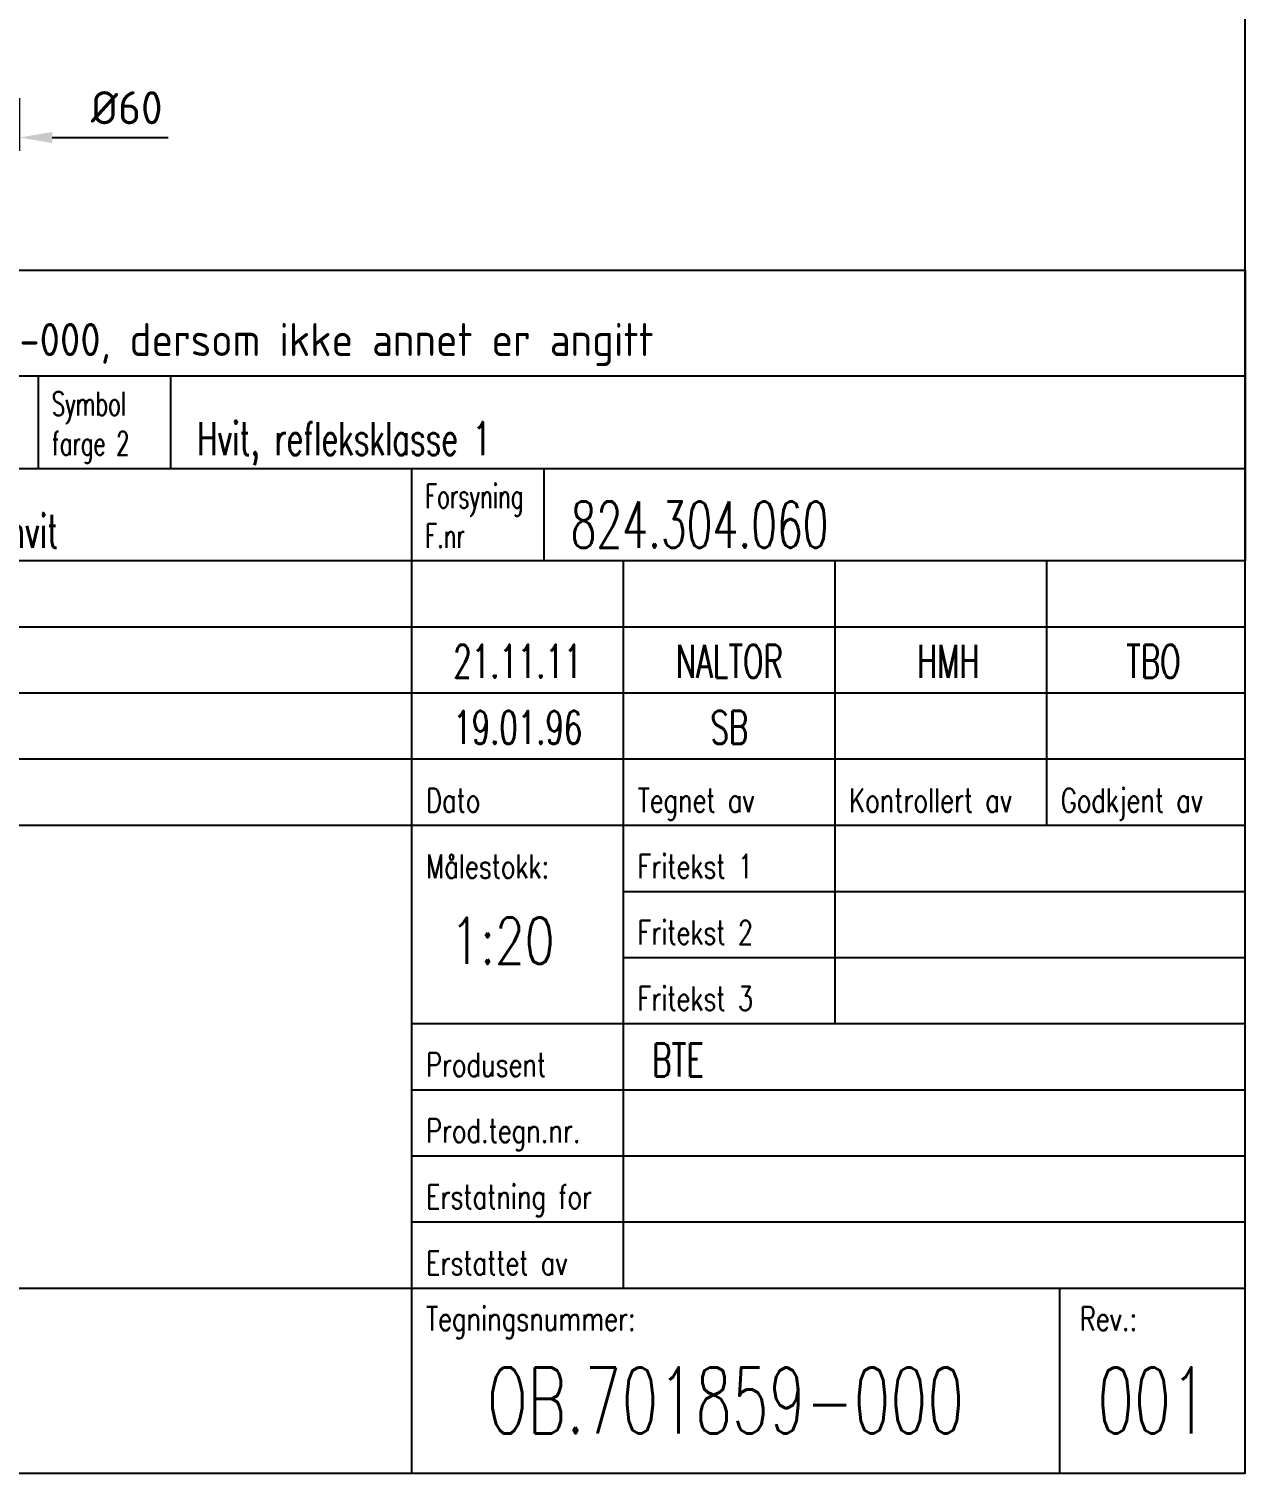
# Model space of a CAD drawing. Header units: millimetres. Extents: x 0 to 3600, y 0 to 5540.
# Drawn here: x 1761 to 3600, y 0 to 2185 of the extents above; entities that cross this region are included whole.
import ezdxf
from ezdxf.enums import TextEntityAlignment as Align

# ---------------------------------------------------------------- set-up
doc = ezdxf.new("R2010")
doc.units = ezdxf.units.MM
for name, color, linetype in [('DIM-ISO_1-10', 4, 'Continuous'), ('RAMME', 7, 'Continuous'), ('TITT-018', 4, 'Continuous'), ('TITT-050', 5, 'Continuous'), ('TITT-TEKST18', 4, 'Continuous'), ('TITT-TEKST25', 2, 'Continuous'), ('TITT-TEKST35', 7, 'Continuous'), ('TITT-TEKST50', 5, 'Continuous')]:
    doc.layers.add(name, color=color, linetype=linetype)
doc.styles.add('ISO', font='isocp2.shx')
doc.styles.add('ISO25', font='ISO3098.shx')
doc.styles.add('TITTEL', font='romans.shx', dxfattribs={"width": 0.65})
doc.dimstyles.new('DIM-ISO_1-20', dxfattribs={"dimscale": 20, "dimtxt": 2.5, "dimasz": 2.5, "dimexe": 1, "dimexo": 2, "dimgap": 1, "dimtad": 1, "dimdec": 0, "dimdsep": 46, "dimtxsty": 'ISO25', "dimcen": 0, "dimclrd": 256, "dimclre": 256, "dimclrt": 2, "dimadec": 0, "dimazin": 0, "dimtp": 0.1, "dimtm": 0.1, "dimtfac": 0.71, "dimtdec": 0, "dimtmove": 0, "dimatfit": 3, "dimfxl": 1, "dimtzin": 0, "dimarcsym": 0})

# ---------------------------------------------------------------- blocks, each defined once
blk = doc.blocks.new('Revisjonslinje V00')
at = {"layer": 'TITT-018'}
blk.add_line((170, 5), (0, 5), dxfattribs=at)
at = {"layer": 'TITT-050'}
for p, q in [((0, 0), (0, 5)), ((8, 0), (8, 5)), ((107, 0), (107, 5)), ((123, 0), (123, 5)), ((139, 0), (139, 5)), ((155, 0), (155, 5))]:
    blk.add_line(p, q, dxfattribs=at)
at = {"layer": 'TITT-TEKST25', "style": 'TITTEL', "width": 0.65}
for tag, p in [('2A', (4, 1.16)), ('2C', (115, 1.16)), ('2D', (131, 1.16)), ('2E', (147, 1.16)), ('2F', (162.5, 1.16))]:
    blk.add_attdef(tag, text='', height=2.5, dxfattribs=at).set_placement(p, align=Align.CENTER)
blk.add_attdef('2B', (9.06, 1.16), '', height=2.5, dxfattribs=at)
blk = doc.blocks.new('TITF_JBV00')
at = {"layer": 'TITT-018'}
for p, q in [((0, 59), (-170, 59)), ((0, 54), (-170, 54)), ((-47, 44), (0, 44)), ((-47, 39), (0, 39)), ((-47, 34), (0, 34)), ((-63, 29), (0, 29)), ((-63, 24), (0, 24)), ((-63, 19), (0, 19))]:
    blk.add_line(p, q, dxfattribs=at)
at = {"layer": 'TITT-050'}
for p, q in [((-63, 0), (-63, 59)), ((-47, 14), (-47, 59)), ((-31, 34), (-31, 59)), ((-15, 49), (-15, 59)), ((0, 49), (-170, 49)), ((-63, 34), (0, 34)), ((-170, 14), (0, 14)), ((-14, 0), (-14, 14))]:
    blk.add_line(p, q, dxfattribs=at)
at = {"layer": 'TITT-TEKST18', "style": 'TITTEL', "width": 0.75}
for s, p in [('Dato', (-61.94, 50)), ('Tegnet av', (-45.94, 50)), ('Kontrollert av', (-29.94, 50)), ('Godkjent av', (-13.94, 50)), ('Målestokk:', (-61.94, 45)), ('Fritekst 1', (-45.94, 45)), ('Fritekst 2', (-45.94, 40)), ('Fritekst 3', (-45.94, 35)), ('Produsent', (-61.94, 30)), ('Prod.tegn.nr.', (-61.94, 25)), ('Erstatning for', (-61.94, 20)), ('Erstattet av', (-61.94, 15)), ('Tegningsnummer:', (-61.94, 10.78)), ('Rev.:', (-12.5, 10.78))]:
    blk.add_text(s, height=1.8, dxfattribs=at).set_placement(p)
at = {"layer": 'TITT-TEKST25', "style": 'TITTEL', "width": 0.65}
for tag, p in [('2A', (-166, 55.16)), ('2C', (-55, 55.16)), ('2D', (-39, 55.16)), ('2E', (-23, 55.16)), ('2F', (-7.5, 55.16))]:
    blk.add_attdef(tag, text='', height=2.5, dxfattribs=at).set_placement(p, align=Align.CENTER)
for tag, p in [('2B', (-160.94, 55.16)), ('3B', (-29.94, 45)), ('3C', (-29.94, 40)), ('3D', (-29.94, 35)), ('3E', (-45.94, 30)), ('3F', (-45.94, 25)), ('3G', (-45.94, 20)), ('3H', (-45.94, 15))]:
    blk.add_attdef(tag, p, '', height=2.5, dxfattribs=at)
at = {"layer": 'TITT-TEKST35', "style": 'TITTEL', "width": 0.75}
for tag, p in [('1A', (-165.44, 39.48)), ('1B', (-165.44, 33.47)), ('1C', (-165.44, 27.02)), ('1D', (-165.44, 20.19))]:
    blk.add_attdef(tag, p, '', height=3.5, dxfattribs=at)
blk.add_attdef('3A', text='', height=3.5, dxfattribs=at).set_placement((-56.16, 38.53), align=Align.CENTER)
at = {"layer": 'TITT-TEKST50', "style": 'TITTEL', "width": 0.65}
blk.add_attdef('4A', (-57.32, 3), '', height=5, dxfattribs=at)
blk.add_attdef('4B', text='', height=5, dxfattribs=at).set_placement((-7, 3), align=Align.CENTER)
blk = doc.blocks.new('Merknadsfelt')
at = {"layer": 'TITT-018'}
for p, q in [((0, 14), (170, 14)), ((10, 7), (10, 14)), ((29, 7), (29, 14)), ((0, 7), (107, 7)), ((10, 0), (10, 7)), ((117, 0), (117, 7))]:
    blk.add_line(p, q, dxfattribs=at)
at = {"layer": 'TITT-TEKST50'}
for p, q in [((19, 7), (19, 14)), ((107, 7), (170, 7))]:
    blk.add_line(p, q, dxfattribs=at)
blk.add_lwpolyline([(0, 22), (170, 22), (170, 0), (0, 0)], close=True, dxfattribs=at)
blk.add_lwpolyline([(107, 0), (107, 7)], dxfattribs=at)
at = {"layer": 'TITT-018', "style": 'ISO25'}
blk.add_text('MERKNADER: ', height=1.8, dxfattribs=at).set_placement((1, 19))
at = {"layer": 'TITT-TEKST18', "style": 'TITTEL', "width": 0.65}
for tag, p in [('REFLEKS', (1, 11)), ('FARGE', (20, 11)), ('KLASSE', (1, 8)), ('FORSIDE', (20, 8)), ('TYKKELSE', (1, 4)), ('FORSYNING', (108, 4)), ('MATERIALE', (1, 1)), ('F.NR', (108, 1))]:
    blk.add_attdef(tag, p, '', height=1.8, dxfattribs=at)
at = {"layer": 'TITT-TEKST25', "style": 'ISO'}
blk.add_text('Utføres i henhold til teknisk spesifikasjon: OB.800044-000, dersom ikke annet er angitt ', height=2.5, dxfattribs=at).set_placement((1, 15.5))
at = {"layer": 'TITT-TEKST25', "style": 'TITTEL', "width": 0.65}
for tag, p in [('KLASSE', (12, 8)), ('FORSIDE', (31, 8)), ('MATERIALE', (12, 1))]:
    blk.add_attdef(tag, p, '', height=2.5, dxfattribs=at)
at = {"layer": 'TITT-TEKST35', "style": 'TITTEL', "width": 0.65}
blk.add_attdef('F.NUMMER', (119, 1), '', height=3.5, dxfattribs=at)
blk = doc.blocks.new('Fri-merknad')
at = {"layer": 'TITT-018'}
blk.add_line((10, 0), (10, 7), dxfattribs=at)
at = {"layer": 'TITT-TEKST50'}
blk.add_lwpolyline([(0, 0), (0, 7)], dxfattribs=at)
at = {"layer": 'TITT-TEKST18', "style": 'TITTEL', "width": 0.65}
for tag, p in [('OVER', (1, 4)), ('NEDE', (1, 1))]:
    blk.add_attdef(tag, p, '', height=1.8, dxfattribs=at)
at = {"layer": 'TITT-TEKST25', "style": 'TITTEL', "width": 0.65}
blk.add_attdef('MERKNAD', (12, 1), '', height=2.5, dxfattribs=at)
blk = doc.blocks.new('*D9')
at = {"layer": 'Defpoints', "color": 0, "transparency": 16777216}
for p in [(1686.1, 2120), (1746.1, 2120), (1746.1, 2020.7)]:
    blk.add_point(p, dxfattribs=at)
at = {"layer": 'DIM-ISO_1-10', "lineweight": -2, "transparency": 16777216}
for p, q in [((1686.1, 2080), (1686.1, 2000.7)), ((1746.1, 2080), (1746.1, 2000.7)), ((1636.1, 2020.7), (1586.1, 2020.7)), ((1686.1, 2020.7), (1746.1, 2020.7)), ((1796.1, 2020.7), (1971.1, 2020.7))]:
    blk.add_line(p, q, dxfattribs=at)
at = {"layer": 'DIM-ISO_1-10', "transparency": 16777216}
for points in [[(1636.1, 2029), (1636.1, 2012.3), (1686.1, 2020.7)], [(1796.1, 2029), (1796.1, 2012.3), (1746.1, 2020.7)]]:
    blk.add_solid(points, dxfattribs=at)
at = {"layer": 'DIM-ISO_1-10', "color": 2, "transparency": 16777216, "insert": (1908.6, 2065.7), "char_height": 50, "attachment_point": 5, "style": 'ISO25'}
blk.add_mtext('%%C60', dxfattribs=at)

msp = doc.modelspace()

# ---------------------------------------------------------------- linework, layer by layer
at = {"layer": 'RAMME'}
msp.add_lwpolyline([(0, 0), (3600, 0), (3600, 5540), (0, 5540)], close=True, dxfattribs=at)

# ---------------------------------------------------------------- block references
ref = msp.add_blockref('Merknadsfelt', (200, 1380), dxfattribs=dict(at, xscale=20, yscale=20, zscale=20))
ref.add_attrib('KLASSE', '1', (440, 1540), dxfattribs={"layer": 'TITT-TEKST25', "height": 50, "style": 'TITTEL', "width": 0.65})
ref.add_attrib('FORSIDE', 'Sort, ikke lysreflekterende', (820, 1540), dxfattribs={"layer": 'TITT-TEKST25', "height": 50, "style": 'TITTEL', "width": 0.65})
ref.add_attrib('MATERIALE', 'Rør %%C60 mm x 5 mm, L=(Varierer). GRP, gjennomfarget hvit', (440, 1400), dxfattribs={"layer": 'TITT-TEKST25', "height": 50, "style": 'TITTEL', "width": 0.65})
ref.add_attrib('KLASSE', 'klasse', (220, 1540), dxfattribs={"layer": 'TITT-TEKST18', "height": 36, "style": 'TITTEL', "width": 0.65})
ref.add_attrib('REFLEKS', 'Refleks', (220, 1600), dxfattribs={"layer": 'TITT-TEKST18', "height": 36, "style": 'TITTEL', "width": 0.65})
ref.add_attrib('FORSIDE', 'farge 1', (600, 1540), dxfattribs={"layer": 'TITT-TEKST18', "height": 36, "style": 'TITTEL', "width": 0.65})
ref.add_attrib('FARGE', 'Symbol', (600, 1600), dxfattribs={"layer": 'TITT-TEKST18', "height": 36, "style": 'TITTEL', "width": 0.65})
ref.add_attrib('TYKKELSE', 'Dim.', (220, 1460), dxfattribs={"layer": 'TITT-TEKST18', "height": 36, "style": 'TITTEL', "width": 0.65})
ref.add_attrib('MATERIALE', 'materiale', (220, 1400), dxfattribs={"layer": 'TITT-TEKST18', "height": 36, "style": 'TITTEL', "width": 0.65})
ref.add_attrib('FORSYNING', 'Forsyning', (2360, 1460), dxfattribs={"layer": 'TITT-TEKST18', "height": 36, "style": 'TITTEL', "width": 0.65})
ref.add_attrib('F.NR', 'F.nr', (2360, 1400), dxfattribs={"layer": 'TITT-TEKST18', "height": 36, "style": 'TITTEL', "width": 0.65})
ref.add_attrib('F.NUMMER', '824.304.060', (2580, 1400), dxfattribs={"layer": 'TITT-TEKST35', "height": 70, "style": 'TITTEL', "width": 0.65})
at = {"layer": 'RAMME', "xscale": 20, "yscale": 20, "zscale": 20}
msp.add_blockref('Fri-merknad', (1775.3, 1520), dxfattribs=at).add_auto_attribs({'OVER': 'Symbol', 'NEDE': 'farge 2', 'MERKNAD': 'Hvit, refleksklasse 1'})
at = {"layer": 'RAMME', "ltscale": 5, "xscale": 20, "yscale": 20, "zscale": 20}
msp.add_blockref('Revisjonslinje V00', (200, 1280), dxfattribs=at)
msp.add_blockref('Revisjonslinje V00', (200, 1180), dxfattribs=at).add_auto_attribs({'2A': '001', '2B': 'Oppdatert tegning og nytt merknadsfelt', '2C': '21.11.11', '2D': 'NALTOR', '2E': ' HMH', '2F': ' TBO'})
at = {"layer": 'RAMME', "ltscale": 5}
ref = msp.add_blockref('TITF_JBV00', (3600, 0), dxfattribs=dict(at, xscale=20, yscale=20, zscale=20))
ref.add_attrib('2C', '19.01.96', dxfattribs={"layer": 'TITT-TEKST25', "height": 50, "style": 'TITTEL', "width": 0.65}).set_placement((2500, 1103.2), align=Align.CENTER)
ref.add_attrib('2D', 'SB', dxfattribs={"layer": 'TITT-TEKST25', "height": 50, "style": 'TITTEL', "width": 0.65}).set_placement((2820, 1103.2), align=Align.CENTER)
ref.add_attrib('3A', '1:20', dxfattribs={"layer": 'TITT-TEKST35', "height": 70, "style": 'TITTEL', "width": 0.75}).set_placement((2476.8, 770.5), align=Align.CENTER)
ref.add_attrib('3E', ' BTE', (2681.2, 600), dxfattribs={"layer": 'TITT-TEKST25', "height": 50, "style": 'TITTEL', "width": 0.65})
ref.add_attrib('4A', 'OB.701859-000', (2453.5, 60), dxfattribs={"layer": 'TITT-TEKST50', "height": 100, "style": 'TITTEL', "width": 0.65})
ref.add_attrib('4B', '001', dxfattribs={"layer": 'TITT-TEKST50', "height": 100, "style": 'TITTEL', "width": 0.65}).set_placement((3460, 60), align=Align.CENTER)

# ---------------------------------------------------------------- dimensions: what is measured, and where the dimension line sits
at = {"layer": 'DIM-ISO_1-10'}
dim = msp.add_linear_dim(base=(1746.1, 2020.7), p1=(1686.1, 2120), p2=(1746.1, 2120), dimstyle='DIM-ISO_1-20', override={"dimpost": '%%C<>'}, dxfattribs=at)
dim.commit()
dim.dimension.update_dxf_attribs({"geometry": '*D9', "text_midpoint": (1908.6, 2065.7)})

doc.saveas('drawing.dxf')
